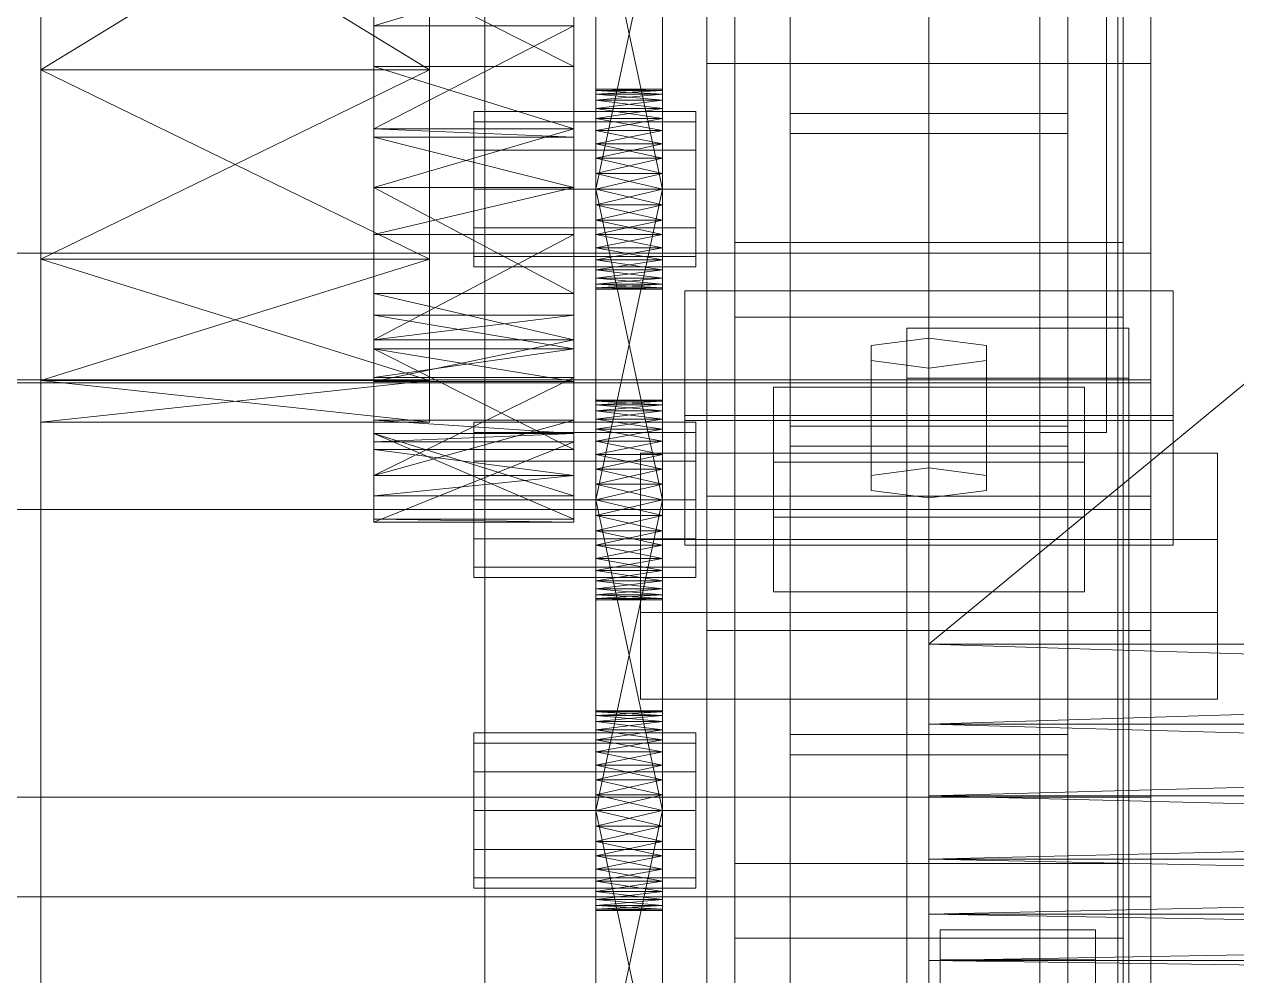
# Model space of a CAD drawing. Header units: millimetres. Extents: x -1970 to 59977, y -50268 to 6837.
# Drawn here: x 1398.5 to 1507.7, y -33360.4 to -33274.6 of the extents above; entities that cross this region are included whole.
import ezdxf

# ---------------------------------------------------------------- set-up
doc = ezdxf.new("R2010")
doc.units = ezdxf.units.MM
doc.layers.add('frontal_C03', color=7, linetype='Continuous', lineweight=0)
doc.layers.add('frontal_secador', color=7, linetype='Continuous', lineweight=0)

msp = doc.modelspace()

# ---------------------------------------------------------------- linework, layer by layer
at = {"layer": 'frontal_C03'}
for p, q in [((1500, -32314.944), (1500, -34875.113)), ((1500, -34879.011), (1500, -32318.841)), ((1467.5, -33340.464), (1467.5, -32745.504)), ((1492.5, -32745.504), (1492.5, -33340.464)), ((1467.5, -33366.821), (1467.5, -32771.861)), ((1492.5, -33366.821), (1492.5, -32771.861)), ((1490, -35975), (1490, -32996.942)), ((1497, -35975), (1497, -32996.942)), ((1460, -33278.176), (1460, -33008.685)), ((1500, -33008.685), (1500, -33278.176)), ((1462.5, -33350.274), (1462.5, -33024.805)), ((1497.5, -33024.805), (1497.5, -33350.274)), ((1462.5, -33357.011), (1462.5, -33031.542)), ((1497.5, -33357.011), (1497.5, -33031.542)), ((1460, -33317.154), (1460, -33047.663)), ((1500, -33317.154), (1500, -33047.663)), ((1460, -33329.281), (1460, -33059.789)), ((1500, -33059.789), (1500, -33329.281)), ((1460, -33378.004), (1460, -33108.512)), ((1500, -33378.004), (1500, -33108.512)), ((1440, -33465.833), (1440, -33118.927)), ((1480, -33118.927), (1480, -33465.833)), ((1440, -33127.91), (1440, -33474.816)), ((1480, -33474.816), (1480, -33127.91)), ((1490, -33311.434), (1490, -33208.434)), ((1496, -33311.434), (1496, -33208.434)), ((1490, -35975), (1490, -33266.434)), ((1497, -35975), (1497, -33266.434)), ((1500, -33278.176), (1460, -33278.176)), ((1460, -33278.176), (1460, -33317.154)), ((1460, -33547.668), (1460, -33278.176)), ((1500, -33317.154), (1500, -33278.176)), ((1500, -33278.176), (1500, -33547.668)), ((1467.5, -33312.65), (1467.5, -33282.68)), ((1467.5, -33282.68), (1492.5, -33282.68)), ((1467.5, -33282.68), (1467.5, -33338.657)), ((1492.5, -33282.68), (1492.5, -33312.65)), ((1492.5, -33338.657), (1492.5, -33282.68)), ((1492.5, -33284.487), (1467.5, -33284.487)), ((1467.5, -33284.487), (1467.5, -33310.844)), ((1467.5, -33879.447), (1467.5, -33284.487)), ((1492.5, -33310.844), (1492.5, -33284.487)), ((1492.5, -33284.487), (1492.5, -33879.447)), ((1462.5, -33301.034), (1462.5, -33294.297)), ((1462.5, -33294.297), (1497.5, -33294.297)), ((1462.5, -33619.765), (1462.5, -33294.297)), ((1497.5, -33294.297), (1497.5, -33301.034)), ((1497.5, -33294.297), (1497.5, -33619.765)), ((-1500, -33295.272), (1500, -33295.272)), ((1500, -33295.272), (1500, -33306.68)), ((1500, -33295.272), (1500, -33306.965)), ((1458, -33309.888), (1458, -33298.659)), ((1458, -33298.659), (1502, -33298.659)), ((1458, -33310.353), (1458, -33298.659)), ((1502, -33298.659), (1502, -33309.888)), ((1502, -33298.659), (1502, -33310.353)), ((1497.5, -33301.034), (1462.5, -33301.034)), ((1462.5, -33626.502), (1462.5, -33301.034)), ((1497.5, -33626.502), (1497.5, -33301.034)), ((1478, -33306.519), (1478, -33302.028)), ((1478, -33302.028), (1498, -33302.028)), ((1478, -33362.834), (1478, -33302.028)), ((1498, -33302.028), (1498, -33306.519)), ((1498, -33302.028), (1498, -33362.834)), ((1480, -33302.926), (1474.804, -33303.6)), ((1485.196, -33303.6), (1480, -33302.926)), ((1480, -33314.62), (1480, -33302.926)), ((1474.804, -33303.6), (1474.804, -33304.947)), ((1474.804, -33315.293), (1474.804, -33303.6)), ((1485.196, -33304.947), (1485.196, -33303.6)), ((1485.196, -33315.293), (1485.196, -33303.6)), ((1474.804, -33304.947), (1480, -33305.621)), ((1474.804, -33316.641), (1474.804, -33304.947)), ((1480, -33305.621), (1485.196, -33304.947)), ((1485.196, -33316.641), (1485.196, -33304.947)), ((1498, -33306.519), (1478, -33306.519)), ((1478, -33306.519), (1478, -33367.325)), ((1480, -33305.621), (1480, -33317.314)), ((1498, -33367.325), (1498, -33306.519)), ((1500, -33306.68), (-1500, -33306.68)), ((1500, -33306.965), (-1500, -33306.965)), ((1466, -33314.089), (1466, -33307.352)), ((1466, -33307.352), (1494, -33307.352)), ((1466, -33319.045), (1466, -33307.352)), ((1494, -33307.352), (1494, -33314.089)), ((1494, -33307.352), (1494, -33319.045)), ((1500, -33318.373), (1500, -33306.68)), ((1500, -33318.373), (1500, -33306.965)), ((1502, -33309.888), (1458, -33309.888)), ((1458, -33309.888), (1458, -33321.581)), ((1502, -33310.353), (1458, -33310.353)), ((1458, -33310.353), (1458, -33321.581)), ((1467.5, -33310.844), (1492.5, -33310.844)), ((1467.5, -33905.804), (1467.5, -33310.844)), ((1492.5, -33905.804), (1492.5, -33310.844)), ((1502, -33321.581), (1502, -33309.888)), ((1502, -33321.581), (1502, -33310.353)), ((1496, -33311.434), (1490, -33311.434)), ((1492.5, -33312.65), (1467.5, -33312.65)), ((1467.5, -33312.65), (1467.5, -33368.627)), ((1492.5, -33312.65), (1492.5, -33368.627)), ((1454, -33327.651), (1454, -33313.278)), ((1454, -33313.278), (1506, -33313.278)), ((1454, -33321.074), (1454, -33313.278)), ((1494, -33314.089), (1466, -33314.089)), ((1466, -33314.089), (1466, -33325.782)), ((1494, -33325.782), (1494, -33314.089)), ((1506, -33313.278), (1506, -33327.651)), ((1506, -33313.278), (1506, -33321.074)), ((1474.804, -33315.293), (1480, -33314.62)), ((1480, -33314.62), (1485.196, -33315.293)), ((1474.804, -33316.641), (1474.804, -33315.293)), ((1485.196, -33315.293), (1485.196, -33316.641)), ((1460, -33317.154), (1500, -33317.154)), ((1460, -33586.646), (1460, -33317.154)), ((1480, -33317.314), (1474.804, -33316.641)), ((1485.196, -33316.641), (1480, -33317.314)), ((1500, -33586.646), (1500, -33317.154)), ((-1500, -33318.373), (1500, -33318.373)), ((1494, -33319.045), (1466, -33319.045)), ((1466, -33319.045), (1466, -33325.782)), ((1494, -33325.782), (1494, -33319.045)), ((1506, -33321.074), (1454, -33321.074)), ((1454, -33321.074), (1454, -33335.447)), ((1458, -33321.581), (1502, -33321.581)), ((1506, -33335.447), (1506, -33321.074)), ((1466, -33325.782), (1494, -33325.782)), ((1506, -33327.651), (1454, -33327.651)), ((1454, -33327.651), (1454, -33335.447)), ((1506, -33335.447), (1506, -33327.651)), ((1500, -33329.281), (1460, -33329.281)), ((1460, -33329.281), (1460, -33378.004)), ((1460, -33598.772), (1460, -33329.281)), ((1500, -33378.004), (1500, -33329.281)), ((1500, -33329.281), (1500, -33598.772)), ((1454, -33335.447), (1506, -33335.447)), ((1492.5, -33338.657), (1467.5, -33338.657)), ((1467.5, -33338.657), (1467.5, -33368.627)), ((1492.5, -33368.627), (1492.5, -33338.657)), ((1467.5, -33366.821), (1467.5, -33340.464)), ((1467.5, -33340.464), (1492.5, -33340.464)), ((1492.5, -33340.464), (1492.5, -33366.821)), ((-1500, -33344.278), (1500, -33344.278)), ((1500, -33344.278), (1500, -33353.261)), ((1500, -33344.278), (1500, -33378.384)), ((1497.5, -33350.274), (1462.5, -33350.274)), ((1462.5, -33350.274), (1462.5, -33357.011)), ((1497.5, -33357.011), (1497.5, -33350.274)), ((1500, -33353.261), (-1500, -33353.261)), ((1500, -33387.367), (1500, -33353.261)), ((1481, -33358.936), (1481, -33356.241)), ((1481, -33356.241), (1495, -33356.241)), ((1481, -33397.168), (1481, -33356.241)), ((1495, -33356.241), (1495, -33358.936)), ((1495, -33356.241), (1495, -33397.168)), ((1462.5, -33357.011), (1497.5, -33357.011)), ((1495, -33358.936), (1481, -33358.936)), ((1481, -33358.936), (1481, -33399.863)), ((1495, -33399.863), (1495, -33358.936))]:
    msp.add_line(p, q, dxfattribs=at)
at = {"layer": 'frontal_secador'}
for p, q in [((1400, -36000), (1400, -33000)), ((1400, -36000), (1400, -33075)), ((1400, -34600), (1400, -33075)), ((1400, -35940), (1400, -33075)), ((1400, -34650), (1400, -33075)), ((1480, -33098.5), (1480, -33359)), ((1480, -33354.82), (1480, -33098.5)), ((1480, -33330.5), (1480, -33117.12)), ((1480, -33354.82), (1480, -33117.12)), ((1480, -33122.82), (1480, -33337.72)), ((1480, -33122.82), (1480, -33359)), ((1480, -33330.5), (1480, -33129.28)), ((1480, -33136.5), (1480, -33337.72)), ((1480, -33330.5), (1480, -33136.5)), ((1715, -33136.5), (1480, -33330.5)), ((1430, -33311.527), (1430, -33177.639)), ((1448, -33177.639), (1448, -33311.527)), ((1400, -33188.24), (1400, -33278.76)), ((1435, -33278.76), (1435, -33188.24)), ((1400, -33220.83), (1400, -33278.76)), ((1435, -33278.76), (1435, -33220.83)), ((1400, -33278.76), (1400, -33233.5)), ((1400, -33306.731), (1400, -33233.5)), ((1435, -33233.5), (1435, -33278.76)), ((1435, -33233.5), (1435, -33306.731)), ((1400, -33278.76), (1400, -33246.17)), ((1430, -33245.858), (1430, -33289.361)), ((1430, -33245.858), (1430, -33311.527)), ((1435, -33246.17), (1435, -33278.76)), ((1448, -33289.361), (1448, -33245.858)), ((1448, -33311.527), (1448, -33245.858)), ((1400, -36000), (1400, -33250)), ((1450, -33292.281), (1450, -33253.481)), ((1456, -33253.481), (1456, -33292.281)), ((1450, -33255.136), (1450, -33292.281)), ((1456, -33292.281), (1456, -33255.136)), ((1400, -33257.294), (1400, -33278.76)), ((1435, -33257.294), (1400, -33278.76)), ((1435, -33278.76), (1400, -33257.294)), ((1435, -33278.76), (1435, -33257.294)), ((1400, -33278.76), (1400, -33257.599)), ((1435, -33257.599), (1435, -33278.76)), ((1450, -33292.281), (1450, -33257.414)), ((1456, -33257.414), (1456, -33292.281)), ((1450, -33289.5), (1450, -33260.092)), ((1450, -33292.281), (1450, -33260.092)), ((1456, -33260.092), (1456, -33289.5)), ((1456, -33260.092), (1456, -33292.281)), ((1450, -33261.5), (1450, -33289.5)), ((1456, -33289.5), (1450, -33261.5)), ((1456, -33261.5), (1450, -33289.5)), ((1456, -33289.5), (1456, -33261.5)), ((1400, -33306.731), (1400, -33266.67)), ((1400, -33278.76), (1400, -33266.67)), ((1435, -33266.67), (1435, -33306.731)), ((1435, -33266.67), (1435, -33278.76)), ((1430, -33269.365), (1430, -33284.806)), ((1430, -33278.435), (1430, -33269.365)), ((1430, -33289.361), (1430, -33269.365)), ((1430, -33269.365), (1430, -33274.777)), ((1430, -33303.889), (1430, -33269.365)), ((1430, -33311.527), (1430, -33269.365)), ((1448, -33269.365), (1430, -33274.777)), ((1448, -33278.435), (1430, -33269.365)), ((1448, -33284.806), (1448, -33269.365)), ((1448, -33269.365), (1448, -33278.435)), ((1448, -33269.365), (1448, -33289.361)), ((1448, -33274.777), (1448, -33269.365)), ((1448, -33269.365), (1448, -33303.889)), ((1448, -33269.365), (1448, -33311.527)), ((1400, -33306.731), (1400, -33272.493)), ((1435, -33272.493), (1435, -33306.731)), ((1400, -33306.731), (1400, -33274.5)), ((1430, -33289.353), (1430, -33274.777)), ((1430, -33274.777), (1430, -33284.05)), ((1430, -33289.361), (1430, -33274.777)), ((1448, -33274.777), (1430, -33274.777)), ((1448, -33274.777), (1430, -33284.05)), ((1435, -33274.5), (1435, -33306.731)), ((1448, -33274.777), (1448, -33289.353)), ((1448, -33284.05), (1448, -33274.777)), ((1448, -33274.777), (1448, -33289.361)), ((1400, -33306.731), (1400, -33278.76)), ((1400, -33278.76), (1400, -33295.794)), ((1435, -33278.76), (1400, -33278.76)), ((1435, -33278.76), (1400, -33295.794)), ((1435, -33295.794), (1400, -33278.76)), ((1430, -33278.435), (1430, -33284.806)), ((1430, -33284.05), (1430, -33278.435)), ((1448, -33284.05), (1430, -33278.435)), ((1448, -33278.435), (1430, -33278.435)), ((1435, -33278.76), (1435, -33306.731)), ((1435, -33295.794), (1435, -33278.76)), ((1448, -33284.806), (1448, -33278.435)), ((1448, -33278.435), (1448, -33284.05)), ((1450, -33280.611), (1450, -33280.5)), ((1456, -33280.611), (1450, -33280.5)), ((1456, -33280.5), (1450, -33280.5)), ((1456, -33280.5), (1450, -33280.611)), ((1450, -33280.611), (1450, -33281.481)), ((1450, -33280.94), (1450, -33280.611)), ((1450, -33280.611), (1450, -33283.136)), ((1456, -33280.94), (1450, -33280.611)), ((1456, -33280.611), (1450, -33280.611)), ((1456, -33280.611), (1450, -33280.94)), ((1450, -33281.481), (1450, -33280.94)), ((1456, -33281.481), (1450, -33280.94)), ((1456, -33280.94), (1450, -33280.94)), ((1456, -33280.94), (1450, -33281.481)), ((1456, -33280.611), (1456, -33280.5)), ((1456, -33281.481), (1456, -33280.611)), ((1456, -33280.611), (1456, -33280.94)), ((1456, -33283.136), (1456, -33280.611)), ((1456, -33280.94), (1456, -33281.481)), ((1439, -33283.438), (1439, -33282.5)), ((1459, -33282.5), (1439, -33282.5)), ((1450, -33281.481), (1450, -33283.136)), ((1450, -33282.219), (1450, -33281.481)), ((1450, -33285.414), (1450, -33281.481)), ((1450, -33320.281), (1450, -33281.481)), ((1456, -33282.219), (1450, -33281.481)), ((1456, -33281.481), (1450, -33281.481)), ((1456, -33281.481), (1450, -33282.219)), ((1450, -33283.136), (1450, -33282.219)), ((1456, -33283.136), (1450, -33282.219)), ((1456, -33282.219), (1450, -33282.219)), ((1456, -33282.219), (1450, -33283.136)), ((1456, -33283.136), (1456, -33281.481)), ((1456, -33281.481), (1456, -33282.219)), ((1456, -33281.481), (1456, -33285.414)), ((1456, -33281.481), (1456, -33320.281)), ((1456, -33282.219), (1456, -33283.136)), ((1459, -33283.438), (1459, -33282.5)), ((1439, -33286), (1439, -33283.438)), ((1459, -33283.438), (1439, -33283.438)), ((1450, -33283.136), (1450, -33285.414)), ((1450, -33284.21), (1450, -33283.136)), ((1450, -33283.136), (1450, -33288.092)), ((1450, -33283.136), (1450, -33320.281)), ((1456, -33284.21), (1450, -33283.136)), ((1456, -33283.136), (1450, -33283.136)), ((1456, -33283.136), (1450, -33284.21)), ((1456, -33285.414), (1456, -33283.136)), ((1456, -33283.136), (1456, -33284.21)), ((1456, -33288.092), (1456, -33283.136)), ((1456, -33320.281), (1456, -33283.136)), ((1459, -33286), (1459, -33283.438)), ((1430, -33284.05), (1430, -33289.353)), ((1430, -33284.806), (1430, -33284.05)), ((1448, -33284.05), (1430, -33284.05)), ((1448, -33284.05), (1430, -33289.353)), ((1448, -33284.806), (1430, -33284.05)), ((1448, -33289.353), (1448, -33284.05)), ((1448, -33284.05), (1448, -33284.806)), ((1450, -33285.414), (1450, -33284.21)), ((1456, -33285.414), (1450, -33284.21)), ((1456, -33284.21), (1450, -33284.21)), ((1456, -33284.21), (1450, -33285.414)), ((1456, -33284.21), (1456, -33285.414)), ((1430, -33289.361), (1430, -33284.806)), ((1448, -33289.361), (1430, -33284.806)), ((1448, -33284.806), (1430, -33284.806)), ((1448, -33284.806), (1448, -33289.361)), ((1450, -33285.414), (1450, -33288.092)), ((1450, -33286.719), (1450, -33285.414)), ((1450, -33320.281), (1450, -33285.414)), ((1456, -33286.719), (1450, -33285.414)), ((1456, -33285.414), (1450, -33285.414)), ((1456, -33285.414), (1450, -33286.719)), ((1456, -33288.092), (1456, -33285.414)), ((1456, -33285.414), (1456, -33286.719)), ((1456, -33285.414), (1456, -33320.281)), ((1439, -33289.5), (1439, -33286)), ((1459, -33286), (1439, -33286)), ((1450, -33288.092), (1450, -33286.719)), ((1456, -33288.092), (1450, -33286.719)), ((1456, -33286.719), (1450, -33286.719)), ((1456, -33286.719), (1450, -33288.092)), ((1456, -33286.719), (1456, -33288.092)), ((1459, -33289.5), (1459, -33286)), ((1450, -33317.5), (1450, -33288.092)), ((1450, -33288.092), (1450, -33289.5)), ((1450, -33320.281), (1450, -33288.092)), ((1456, -33289.5), (1450, -33288.092)), ((1456, -33288.092), (1450, -33288.092)), ((1456, -33288.092), (1450, -33289.5)), ((1456, -33288.092), (1456, -33317.5)), ((1456, -33289.5), (1456, -33288.092)), ((1456, -33288.092), (1456, -33320.281)), ((1448, -33289.353), (1430, -33289.353)), ((1448, -33289.353), (1430, -33289.361)), ((1430, -33289.361), (1430, -33300.859)), ((1430, -33298.895), (1430, -33289.361)), ((1430, -33303.889), (1430, -33289.361)), ((1430, -33289.361), (1430, -33293.572)), ((1430, -33289.361), (1430, -33311.527)), ((1448, -33289.361), (1430, -33289.361)), ((1448, -33289.361), (1430, -33293.572)), ((1448, -33298.895), (1430, -33289.361)), ((1439, -33289.5), (1439, -33293)), ((1439, -33289.5), (1459, -33289.5)), ((1448, -33300.859), (1448, -33289.361)), ((1448, -33289.361), (1448, -33298.895)), ((1448, -33289.361), (1448, -33303.889)), ((1448, -33293.572), (1448, -33289.361)), ((1448, -33311.527), (1448, -33289.361)), ((1450, -33289.5), (1450, -33317.5)), ((1456, -33317.5), (1450, -33289.5)), ((1456, -33289.5), (1450, -33289.5)), ((1456, -33289.5), (1450, -33317.5)), ((1450, -33292.281), (1450, -33289.5)), ((1450, -33289.5), (1450, -33290.908)), ((1456, -33289.5), (1450, -33290.908)), ((1456, -33290.908), (1450, -33289.5)), ((1456, -33317.5), (1456, -33289.5)), ((1456, -33289.5), (1456, -33292.281)), ((1456, -33290.908), (1456, -33289.5)), ((1459, -33293), (1459, -33289.5)), ((1450, -33290.908), (1450, -33292.281)), ((1456, -33290.908), (1450, -33290.908)), ((1456, -33290.908), (1450, -33292.281)), ((1456, -33292.281), (1450, -33290.908)), ((1456, -33292.281), (1456, -33290.908)), ((1450, -33294.79), (1450, -33292.281)), ((1450, -33292.281), (1450, -33293.586)), ((1450, -33296.781), (1450, -33292.281)), ((1450, -33298.5), (1450, -33292.281)), ((1456, -33292.281), (1450, -33292.281)), ((1456, -33292.281), (1450, -33293.586)), ((1456, -33293.586), (1450, -33292.281)), ((1456, -33292.281), (1456, -33294.79)), ((1456, -33293.586), (1456, -33292.281)), ((1456, -33292.281), (1456, -33296.781)), ((1456, -33292.281), (1456, -33298.5)), ((1439, -33293), (1439, -33295.562)), ((1459, -33293), (1439, -33293)), ((1459, -33293), (1459, -33295.562)), ((1430, -33306.827), (1430, -33293.572)), ((1430, -33293.572), (1430, -33303.075)), ((1430, -33303.889), (1430, -33293.572)), ((1448, -33293.572), (1430, -33293.572)), ((1448, -33293.572), (1430, -33303.075)), ((1448, -33293.572), (1448, -33306.827)), ((1448, -33303.075), (1448, -33293.572)), ((1448, -33293.572), (1448, -33303.889)), ((1450, -33293.586), (1450, -33294.79)), ((1456, -33293.586), (1450, -33293.586)), ((1456, -33293.586), (1450, -33294.79)), ((1456, -33294.79), (1450, -33293.586)), ((1456, -33294.79), (1456, -33293.586)), ((1439, -33295.562), (1439, -33296.5)), ((1459, -33295.562), (1439, -33295.562)), ((1450, -33296.781), (1450, -33294.79)), ((1450, -33294.79), (1450, -33295.864)), ((1456, -33294.79), (1450, -33294.79)), ((1456, -33294.79), (1450, -33295.864)), ((1456, -33295.864), (1450, -33294.79)), ((1456, -33294.79), (1456, -33296.781)), ((1456, -33295.864), (1456, -33294.79)), ((1459, -33295.562), (1459, -33296.5)), ((1400, -33295.794), (1400, -33306.731)), ((1435, -33295.794), (1400, -33295.794)), ((1435, -33295.794), (1400, -33306.731)), ((1435, -33306.731), (1400, -33295.794)), ((1435, -33306.731), (1435, -33295.794)), ((1459, -33296.5), (1439, -33296.5)), ((1450, -33295.864), (1450, -33296.781)), ((1456, -33295.864), (1450, -33295.864)), ((1456, -33295.864), (1450, -33296.781)), ((1456, -33296.781), (1450, -33295.864)), ((1456, -33296.781), (1456, -33295.864)), ((1450, -33298.06), (1450, -33296.781)), ((1450, -33296.781), (1450, -33297.519)), ((1450, -33298.5), (1450, -33296.781)), ((1456, -33296.781), (1450, -33296.781)), ((1456, -33296.781), (1450, -33297.519)), ((1456, -33297.519), (1450, -33296.781)), ((1450, -33297.519), (1450, -33298.06)), ((1456, -33297.519), (1450, -33297.519)), ((1456, -33297.519), (1450, -33298.06)), ((1456, -33298.06), (1450, -33297.519)), ((1456, -33296.781), (1456, -33298.06)), ((1456, -33297.519), (1456, -33296.781)), ((1456, -33296.781), (1456, -33298.5)), ((1456, -33298.06), (1456, -33297.519)), ((1430, -33298.895), (1430, -33300.859)), ((1430, -33303.075), (1430, -33298.895)), ((1448, -33303.075), (1430, -33298.895)), ((1448, -33298.895), (1430, -33298.895)), ((1448, -33300.859), (1448, -33298.895)), ((1448, -33298.895), (1448, -33303.075)), ((1450, -33298.5), (1450, -33298.06)), ((1450, -33298.06), (1450, -33298.389)), ((1456, -33298.06), (1450, -33298.06)), ((1456, -33298.06), (1450, -33298.389)), ((1456, -33298.389), (1450, -33298.06)), ((1450, -33298.389), (1450, -33298.5)), ((1456, -33298.389), (1450, -33298.389)), ((1456, -33298.389), (1450, -33298.5)), ((1456, -33298.5), (1450, -33298.389)), ((1456, -33298.5), (1450, -33298.5)), ((1456, -33298.06), (1456, -33298.5)), ((1456, -33298.389), (1456, -33298.06)), ((1456, -33298.5), (1456, -33298.389)), ((1430, -33300.859), (1430, -33303.075)), ((1430, -33303.889), (1430, -33300.859)), ((1448, -33303.889), (1430, -33300.859)), ((1448, -33300.859), (1430, -33300.859)), ((1448, -33300.859), (1430, -33303.075)), ((1448, -33303.075), (1448, -33300.859)), ((1448, -33300.859), (1448, -33303.889)), ((1430, -33303.075), (1430, -33306.827)), ((1448, -33303.075), (1430, -33303.075)), ((1448, -33303.075), (1430, -33306.827)), ((1448, -33306.827), (1448, -33303.075)), ((1430, -33306.827), (1430, -33303.889)), ((1430, -33303.889), (1430, -33310.317)), ((1430, -33312.954), (1430, -33303.889)), ((1430, -33311.527), (1430, -33303.889)), ((1430, -33303.889), (1430, -33306.487)), ((1448, -33306.827), (1430, -33303.889)), ((1448, -33303.889), (1430, -33303.889)), ((1448, -33303.889), (1430, -33306.487)), ((1448, -33312.954), (1430, -33303.889)), ((1448, -33303.889), (1448, -33306.827)), ((1448, -33310.317), (1448, -33303.889)), ((1448, -33303.889), (1448, -33312.954)), ((1448, -33303.889), (1448, -33311.527)), ((1448, -33306.487), (1448, -33303.889)), ((1430, -33317.124), (1430, -33306.487)), ((1430, -33306.487), (1430, -33315.291)), ((1430, -33311.527), (1430, -33306.487)), ((1448, -33306.487), (1430, -33306.487)), ((1448, -33306.487), (1430, -33315.291)), ((1448, -33306.487), (1448, -33317.124)), ((1448, -33315.291), (1448, -33306.487)), ((1448, -33306.487), (1448, -33311.527)), ((1400, -33306.731), (1400, -33310.5)), ((1435, -33306.731), (1400, -33306.731)), ((1435, -33306.731), (1400, -33310.5)), ((1435, -33310.5), (1400, -33306.731)), ((1448, -33306.827), (1430, -33306.827)), ((1435, -33306.731), (1435, -33310.5)), ((1450, -33308.611), (1450, -33308.5)), ((1456, -33308.611), (1450, -33308.5)), ((1456, -33308.5), (1450, -33308.5)), ((1456, -33308.5), (1450, -33308.611)), ((1450, -33308.611), (1450, -33309.481)), ((1450, -33308.94), (1450, -33308.611)), ((1450, -33308.611), (1450, -33311.136)), ((1456, -33308.94), (1450, -33308.611)), ((1456, -33308.611), (1450, -33308.611)), ((1456, -33308.611), (1450, -33308.94)), ((1456, -33308.611), (1456, -33308.5)), ((1456, -33309.481), (1456, -33308.611)), ((1456, -33308.611), (1456, -33308.94)), ((1456, -33311.136), (1456, -33308.611)), ((1450, -33309.481), (1450, -33308.94)), ((1456, -33309.481), (1450, -33308.94)), ((1456, -33308.94), (1450, -33308.94)), ((1456, -33308.94), (1450, -33309.481)), ((1450, -33309.481), (1450, -33311.136)), ((1450, -33310.219), (1450, -33309.481)), ((1450, -33313.414), (1450, -33309.481)), ((1450, -33348.281), (1450, -33309.481)), ((1456, -33310.219), (1450, -33309.481)), ((1456, -33309.481), (1450, -33309.481)), ((1456, -33309.481), (1450, -33310.219)), ((1456, -33308.94), (1456, -33309.481)), ((1456, -33311.136), (1456, -33309.481)), ((1456, -33309.481), (1456, -33310.219)), ((1456, -33309.481), (1456, -33313.414)), ((1456, -33309.481), (1456, -33348.281)), ((1435, -33310.5), (1400, -33310.5)), ((1430, -33312.954), (1430, -33310.317)), ((1430, -33310.317), (1430, -33315.291)), ((1430, -33311.527), (1430, -33310.317)), ((1448, -33311.527), (1430, -33310.317)), ((1448, -33310.317), (1430, -33310.317)), ((1448, -33310.317), (1430, -33315.291)), ((1439, -33311.438), (1439, -33310.5)), ((1459, -33310.5), (1439, -33310.5)), ((1448, -33310.317), (1448, -33312.954)), ((1448, -33315.291), (1448, -33310.317)), ((1448, -33310.317), (1448, -33311.527)), ((1450, -33311.136), (1450, -33310.219)), ((1456, -33311.136), (1450, -33310.219)), ((1456, -33310.219), (1450, -33310.219)), ((1456, -33310.219), (1450, -33311.136)), ((1456, -33310.219), (1456, -33311.136)), ((1459, -33311.438), (1459, -33310.5)), ((1430, -33317.124), (1430, -33311.527)), ((1430, -33311.527), (1430, -33312.256)), ((1430, -33319.235), (1430, -33311.527)), ((1448, -33317.124), (1430, -33311.527)), ((1448, -33311.527), (1430, -33311.527)), ((1448, -33311.527), (1430, -33312.256)), ((1448, -33319.235), (1430, -33311.527)), ((1439, -33314), (1439, -33311.438)), ((1459, -33311.438), (1439, -33311.438)), ((1448, -33311.527), (1448, -33317.124)), ((1448, -33312.256), (1448, -33311.527)), ((1448, -33311.527), (1448, -33319.235)), ((1450, -33311.136), (1450, -33313.414)), ((1450, -33312.21), (1450, -33311.136)), ((1450, -33311.136), (1450, -33316.092)), ((1450, -33311.136), (1450, -33348.281)), ((1456, -33312.21), (1450, -33311.136)), ((1456, -33311.136), (1450, -33311.136)), ((1456, -33311.136), (1450, -33312.21)), ((1456, -33313.414), (1456, -33311.136)), ((1456, -33311.136), (1456, -33312.21)), ((1456, -33316.092), (1456, -33311.136)), ((1456, -33348.281), (1456, -33311.136)), ((1459, -33314), (1459, -33311.438)), ((1430, -33319.235), (1430, -33312.256)), ((1430, -33312.256), (1430, -33319.5)), ((1448, -33312.256), (1430, -33312.256)), ((1448, -33312.256), (1430, -33319.5)), ((1430, -33315.291), (1430, -33312.954)), ((1448, -33315.291), (1430, -33312.954)), ((1448, -33312.954), (1430, -33312.954)), ((1448, -33312.256), (1448, -33319.235)), ((1448, -33319.5), (1448, -33312.256)), ((1448, -33312.954), (1448, -33315.291)), ((1450, -33313.414), (1450, -33312.21)), ((1456, -33313.414), (1450, -33312.21)), ((1456, -33312.21), (1450, -33312.21)), ((1456, -33312.21), (1450, -33313.414)), ((1456, -33312.21), (1456, -33313.414)), ((1439, -33317.5), (1439, -33314)), ((1459, -33314), (1439, -33314)), ((1450, -33313.414), (1450, -33316.092)), ((1450, -33314.719), (1450, -33313.414)), ((1450, -33348.281), (1450, -33313.414)), ((1456, -33314.719), (1450, -33313.414)), ((1456, -33313.414), (1450, -33313.414)), ((1456, -33313.414), (1450, -33314.719)), ((1456, -33316.092), (1456, -33313.414)), ((1456, -33313.414), (1456, -33314.719)), ((1456, -33313.414), (1456, -33348.281)), ((1459, -33317.5), (1459, -33314)), ((1430, -33315.291), (1430, -33317.124)), ((1448, -33315.291), (1430, -33315.291)), ((1448, -33315.291), (1430, -33317.124)), ((1448, -33317.124), (1448, -33315.291)), ((1450, -33316.092), (1450, -33314.719)), ((1456, -33316.092), (1450, -33314.719)), ((1456, -33314.719), (1450, -33314.719)), ((1456, -33314.719), (1450, -33316.092)), ((1456, -33314.719), (1456, -33316.092)), ((1450, -33345.5), (1450, -33316.092)), ((1450, -33316.092), (1450, -33317.5)), ((1450, -33348.281), (1450, -33316.092)), ((1456, -33317.5), (1450, -33316.092)), ((1456, -33316.092), (1450, -33316.092)), ((1456, -33316.092), (1450, -33317.5)), ((1456, -33316.092), (1456, -33345.5)), ((1456, -33317.5), (1456, -33316.092)), ((1456, -33316.092), (1456, -33348.281)), ((1448, -33317.124), (1430, -33317.124)), ((1439, -33317.5), (1439, -33321)), ((1439, -33317.5), (1459, -33317.5)), ((1450, -33317.5), (1450, -33345.5)), ((1456, -33345.5), (1450, -33317.5)), ((1456, -33317.5), (1450, -33317.5)), ((1456, -33317.5), (1450, -33345.5)), ((1450, -33320.281), (1450, -33317.5)), ((1450, -33317.5), (1450, -33318.908)), ((1456, -33317.5), (1450, -33318.908)), ((1456, -33318.908), (1450, -33317.5)), ((1456, -33345.5), (1456, -33317.5)), ((1456, -33317.5), (1456, -33320.281)), ((1456, -33318.908), (1456, -33317.5)), ((1459, -33321), (1459, -33317.5)), ((1430, -33319.5), (1430, -33319.235)), ((1448, -33319.5), (1430, -33319.235)), ((1448, -33319.235), (1430, -33319.235)), ((1448, -33319.5), (1430, -33319.5)), ((1448, -33319.235), (1448, -33319.5)), ((1450, -33318.908), (1450, -33320.281)), ((1456, -33318.908), (1450, -33318.908)), ((1456, -33318.908), (1450, -33320.281)), ((1456, -33320.281), (1450, -33318.908)), ((1456, -33320.281), (1456, -33318.908)), ((1450, -33322.79), (1450, -33320.281)), ((1450, -33320.281), (1450, -33321.586)), ((1450, -33324.781), (1450, -33320.281)), ((1450, -33326.5), (1450, -33320.281)), ((1456, -33320.281), (1450, -33320.281)), ((1456, -33320.281), (1450, -33321.586)), ((1456, -33321.586), (1450, -33320.281)), ((1456, -33320.281), (1456, -33322.79)), ((1456, -33321.586), (1456, -33320.281)), ((1456, -33320.281), (1456, -33324.781)), ((1456, -33320.281), (1456, -33326.5)), ((1439, -33321), (1439, -33323.562)), ((1459, -33321), (1439, -33321)), ((1450, -33321.586), (1450, -33322.79)), ((1456, -33321.586), (1450, -33321.586)), ((1456, -33321.586), (1450, -33322.79)), ((1456, -33322.79), (1450, -33321.586)), ((1456, -33322.79), (1456, -33321.586)), ((1459, -33321), (1459, -33323.562)), ((1450, -33324.781), (1450, -33322.79)), ((1450, -33322.79), (1450, -33323.864)), ((1456, -33322.79), (1450, -33322.79)), ((1456, -33322.79), (1450, -33323.864)), ((1456, -33323.864), (1450, -33322.79)), ((1456, -33322.79), (1456, -33324.781)), ((1456, -33323.864), (1456, -33322.79)), ((1439, -33323.562), (1439, -33324.5)), ((1459, -33323.562), (1439, -33323.562)), ((1450, -33323.864), (1450, -33324.781)), ((1456, -33323.864), (1450, -33323.864)), ((1456, -33323.864), (1450, -33324.781)), ((1456, -33324.781), (1450, -33323.864)), ((1456, -33324.781), (1456, -33323.864)), ((1459, -33323.562), (1459, -33324.5)), ((1459, -33324.5), (1439, -33324.5)), ((1450, -33326.06), (1450, -33324.781)), ((1450, -33324.781), (1450, -33325.519)), ((1450, -33326.5), (1450, -33324.781)), ((1456, -33324.781), (1450, -33324.781)), ((1456, -33324.781), (1450, -33325.519)), ((1456, -33325.519), (1450, -33324.781)), ((1456, -33324.781), (1456, -33326.06)), ((1456, -33325.519), (1456, -33324.781)), ((1456, -33324.781), (1456, -33326.5)), ((1450, -33325.519), (1450, -33326.06)), ((1456, -33325.519), (1450, -33325.519)), ((1456, -33325.519), (1450, -33326.06)), ((1456, -33326.06), (1450, -33325.519)), ((1450, -33326.5), (1450, -33326.06)), ((1450, -33326.06), (1450, -33326.389)), ((1456, -33326.06), (1450, -33326.06)), ((1456, -33326.06), (1450, -33326.389)), ((1456, -33326.389), (1450, -33326.06)), ((1456, -33326.06), (1456, -33325.519)), ((1456, -33326.06), (1456, -33326.5)), ((1456, -33326.389), (1456, -33326.06)), ((1450, -33326.389), (1450, -33326.5)), ((1456, -33326.389), (1450, -33326.389)), ((1456, -33326.389), (1450, -33326.5)), ((1456, -33326.5), (1450, -33326.389)), ((1456, -33326.5), (1450, -33326.5)), ((1456, -33326.5), (1456, -33326.389)), ((1480, -33337.72), (1480, -33330.5)), ((1480, -33344.18), (1480, -33330.5)), ((1480, -33354.82), (1480, -33330.5)), ((1715, -33337.72), (1480, -33330.5)), ((1715, -33330.5), (1480, -33330.5)), ((1715, -33330.5), (1480, -33337.72)), ((1450, -33336.611), (1450, -33336.5)), ((1456, -33336.611), (1450, -33336.5)), ((1456, -33336.5), (1450, -33336.5)), ((1456, -33336.5), (1450, -33336.611)), ((1450, -33336.611), (1450, -33337.481)), ((1450, -33336.94), (1450, -33336.611)), ((1450, -33336.611), (1450, -33339.136)), ((1456, -33336.94), (1450, -33336.611)), ((1456, -33336.611), (1450, -33336.611)), ((1456, -33336.611), (1450, -33336.94)), ((1450, -33337.481), (1450, -33336.94)), ((1456, -33337.481), (1450, -33336.94)), ((1456, -33336.94), (1450, -33336.94)), ((1456, -33336.94), (1450, -33337.481)), ((1456, -33336.611), (1456, -33336.5)), ((1456, -33337.481), (1456, -33336.611)), ((1456, -33336.611), (1456, -33336.94)), ((1456, -33339.136), (1456, -33336.611)), ((1456, -33336.94), (1456, -33337.481)), ((1450, -33337.481), (1450, -33339.136)), ((1450, -33338.219), (1450, -33337.481)), ((1450, -33341.414), (1450, -33337.481)), ((1450, -33376.281), (1450, -33337.481)), ((1456, -33338.219), (1450, -33337.481)), ((1456, -33337.481), (1450, -33337.481)), ((1456, -33337.481), (1450, -33338.219)), ((1450, -33339.136), (1450, -33338.219)), ((1456, -33339.136), (1450, -33338.219)), ((1456, -33338.219), (1450, -33338.219)), ((1456, -33338.219), (1450, -33339.136)), ((1456, -33339.136), (1456, -33337.481)), ((1456, -33337.481), (1456, -33338.219)), ((1456, -33337.481), (1456, -33341.414)), ((1456, -33337.481), (1456, -33376.281)), ((1456, -33338.219), (1456, -33339.136)), ((1480, -33337.72), (1480, -33349.88)), ((1480, -33344.18), (1480, -33337.72)), ((1480, -33337.72), (1480, -33359)), ((1715, -33344.18), (1480, -33337.72)), ((1715, -33337.72), (1480, -33337.72)), ((1715, -33337.72), (1480, -33344.18)), ((1439, -33339.438), (1439, -33338.5)), ((1459, -33338.5), (1439, -33338.5)), ((1450, -33339.136), (1450, -33341.414)), ((1450, -33340.21), (1450, -33339.136)), ((1450, -33339.136), (1450, -33344.092)), ((1450, -33339.136), (1450, -33376.281)), ((1456, -33340.21), (1450, -33339.136)), ((1456, -33339.136), (1450, -33339.136)), ((1456, -33339.136), (1450, -33340.21)), ((1456, -33341.414), (1456, -33339.136)), ((1456, -33339.136), (1456, -33340.21)), ((1456, -33344.092), (1456, -33339.136)), ((1456, -33376.281), (1456, -33339.136)), ((1459, -33339.438), (1459, -33338.5)), ((1439, -33342), (1439, -33339.438)), ((1459, -33339.438), (1439, -33339.438)), ((1450, -33341.414), (1450, -33340.21)), ((1456, -33341.414), (1450, -33340.21)), ((1456, -33340.21), (1450, -33340.21)), ((1456, -33340.21), (1450, -33341.414)), ((1456, -33340.21), (1456, -33341.414)), ((1459, -33342), (1459, -33339.438)), ((1450, -33341.414), (1450, -33344.092)), ((1450, -33342.719), (1450, -33341.414)), ((1450, -33376.281), (1450, -33341.414)), ((1456, -33342.719), (1450, -33341.414)), ((1456, -33341.414), (1450, -33341.414)), ((1456, -33341.414), (1450, -33342.719)), ((1456, -33344.092), (1456, -33341.414)), ((1456, -33341.414), (1456, -33342.719)), ((1456, -33341.414), (1456, -33376.281)), ((1439, -33345.5), (1439, -33342)), ((1459, -33342), (1439, -33342)), ((1459, -33345.5), (1459, -33342)), ((1450, -33344.092), (1450, -33342.719)), ((1456, -33344.092), (1450, -33342.719)), ((1456, -33342.719), (1450, -33342.719)), ((1456, -33342.719), (1450, -33344.092)), ((1456, -33342.719), (1456, -33344.092)), ((1450, -33373.5), (1450, -33344.092)), ((1450, -33344.092), (1450, -33345.5)), ((1450, -33376.281), (1450, -33344.092)), ((1456, -33345.5), (1450, -33344.092)), ((1456, -33344.092), (1450, -33344.092)), ((1456, -33344.092), (1450, -33345.5)), ((1456, -33344.092), (1456, -33373.5)), ((1456, -33345.5), (1456, -33344.092)), ((1456, -33344.092), (1456, -33376.281)), ((1480, -33349.88), (1480, -33344.18)), ((1480, -33354.82), (1480, -33344.18)), ((1715, -33349.88), (1480, -33344.18)), ((1715, -33344.18), (1480, -33344.18)), ((1715, -33344.18), (1480, -33349.88)), ((1439, -33345.5), (1439, -33349)), ((1439, -33345.5), (1459, -33345.5)), ((1450, -33345.5), (1450, -33373.5)), ((1456, -33373.5), (1450, -33345.5)), ((1456, -33345.5), (1450, -33345.5)), ((1456, -33345.5), (1450, -33373.5)), ((1450, -33348.281), (1450, -33345.5)), ((1450, -33345.5), (1450, -33346.908)), ((1456, -33345.5), (1450, -33346.908)), ((1456, -33346.908), (1450, -33345.5)), ((1456, -33373.5), (1456, -33345.5)), ((1456, -33345.5), (1456, -33348.281)), ((1456, -33346.908), (1456, -33345.5)), ((1459, -33349), (1459, -33345.5)), ((1450, -33346.908), (1450, -33348.281)), ((1456, -33346.908), (1450, -33346.908)), ((1456, -33346.908), (1450, -33348.281)), ((1456, -33348.281), (1450, -33346.908)), ((1456, -33348.281), (1456, -33346.908)), ((1439, -33349), (1439, -33351.562)), ((1459, -33349), (1439, -33349)), ((1450, -33350.79), (1450, -33348.281)), ((1450, -33348.281), (1450, -33349.586)), ((1450, -33352.781), (1450, -33348.281)), ((1450, -33354.5), (1450, -33348.281)), ((1456, -33348.281), (1450, -33348.281)), ((1456, -33348.281), (1450, -33349.586)), ((1456, -33349.586), (1450, -33348.281)), ((1456, -33348.281), (1456, -33350.79)), ((1456, -33349.586), (1456, -33348.281)), ((1456, -33348.281), (1456, -33352.781)), ((1456, -33348.281), (1456, -33354.5)), ((1459, -33349), (1459, -33351.562)), ((1450, -33349.586), (1450, -33350.79)), ((1456, -33349.586), (1450, -33349.586)), ((1456, -33349.586), (1450, -33350.79)), ((1456, -33350.79), (1450, -33349.586)), ((1456, -33350.79), (1456, -33349.586)), ((1480, -33349.88), (1480, -33359)), ((1480, -33354.82), (1480, -33349.88)), ((1715, -33354.82), (1480, -33349.88)), ((1715, -33349.88), (1480, -33349.88)), ((1715, -33349.88), (1480, -33354.82)), ((1450, -33352.781), (1450, -33350.79)), ((1450, -33350.79), (1450, -33351.864)), ((1456, -33350.79), (1450, -33350.79)), ((1456, -33350.79), (1450, -33351.864)), ((1456, -33351.864), (1450, -33350.79)), ((1456, -33350.79), (1456, -33352.781)), ((1456, -33351.864), (1456, -33350.79)), ((1439, -33351.562), (1439, -33352.5)), ((1459, -33351.562), (1439, -33351.562)), ((1450, -33351.864), (1450, -33352.781)), ((1456, -33351.864), (1450, -33351.864)), ((1456, -33351.864), (1450, -33352.781)), ((1456, -33352.781), (1450, -33351.864)), ((1456, -33352.781), (1456, -33351.864)), ((1459, -33351.562), (1459, -33352.5)), ((1459, -33352.5), (1439, -33352.5)), ((1450, -33354.06), (1450, -33352.781)), ((1450, -33352.781), (1450, -33353.519)), ((1450, -33354.5), (1450, -33352.781)), ((1456, -33352.781), (1450, -33352.781)), ((1456, -33352.781), (1450, -33353.519)), ((1456, -33353.519), (1450, -33352.781)), ((1450, -33353.519), (1450, -33354.06)), ((1456, -33353.519), (1450, -33353.519)), ((1456, -33353.519), (1450, -33354.06)), ((1456, -33354.06), (1450, -33353.519)), ((1456, -33352.781), (1456, -33354.06)), ((1456, -33353.519), (1456, -33352.781)), ((1456, -33352.781), (1456, -33354.5)), ((1456, -33354.06), (1456, -33353.519)), ((1450, -33354.5), (1450, -33354.06)), ((1450, -33354.06), (1450, -33354.389)), ((1456, -33354.06), (1450, -33354.06)), ((1456, -33354.06), (1450, -33354.389)), ((1456, -33354.389), (1450, -33354.06)), ((1450, -33354.389), (1450, -33354.5)), ((1456, -33354.389), (1450, -33354.389)), ((1456, -33354.389), (1450, -33354.5)), ((1456, -33354.5), (1450, -33354.389)), ((1456, -33354.5), (1450, -33354.5)), ((1456, -33354.06), (1456, -33354.5)), ((1456, -33354.389), (1456, -33354.06)), ((1456, -33354.5), (1456, -33354.389)), ((1480, -33359), (1480, -33354.82)), ((1480, -33362.42), (1480, -33354.82)), ((1480, -33366.98), (1480, -33354.82)), ((1715, -33359), (1480, -33354.82)), ((1715, -33354.82), (1480, -33354.82)), ((1715, -33354.82), (1480, -33359)), ((1480, -33359), (1480, -33365.08)), ((1480, -33362.42), (1480, -33359)), ((1480, -33359), (1480, -33368.12)), ((1480, -33359), (1480, -33366.98)), ((1715, -33362.42), (1480, -33359)), ((1715, -33359), (1480, -33359))]:
    msp.add_line(p, q, dxfattribs=at)

doc.saveas('drawing.dxf')
